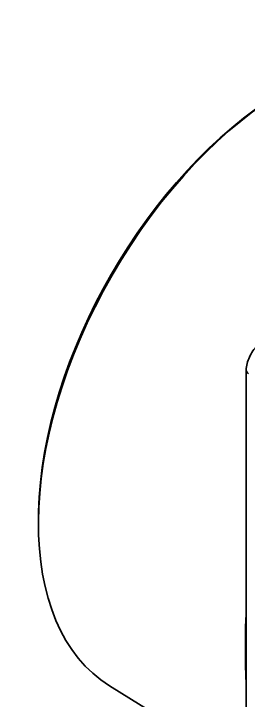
# Model space of a CAD drawing. Header units: millimetres. Extents: x 0 to 210, y 0 to 149.
# Drawn here: x 134.68 to 139.25, y 120.43 to 133.82 of the extents above; entities that cross this region are included whole.
import ezdxf

# ---------------------------------------------------------------- set-up
doc = ezdxf.new("R2010")
doc.units = ezdxf.units.MM
doc.header["$LTSCALE"] = 0.5
doc.layers.add('Sichtbar (ISO)', color=7, linetype='Continuous', lineweight=35)
doc.layers.add('Sichtbar schmal (ISO)', color=7, linetype='Continuous', lineweight=25)

msp = doc.modelspace()

# ---------------------------------------------------------------- linework, layer by layer
at = {"layer": 'Sichtbar (ISO)'}
for p, q in [((139.215, 126.868), (139.215, 115.851)), ((135.168, 124.112), (135.166, 124.031)), ((136.55, 120.714), (139.215, 119.063))]:
    msp.add_line(p, q, dxfattribs=at)
for centre, major_axis, start_param, end_param in [((140.091, 126.714), (-3.477, -6.038), 3.160146, 6.264632), ((140.02, 126.755), (-3.426, -5.949), 3.955925, 5.468853)]:
    msp.add_ellipse(centre, major_axis=major_axis, ratio=0.578093, start_param=start_param, end_param=end_param, dxfattribs=at)
msp.add_open_spline([(139.538, 127.427), (139.501, 127.405), (139.466, 127.378), (139.401, 127.317), (139.372, 127.283), (139.319, 127.208), (139.296, 127.168), (139.257, 127.085), (139.242, 127.042), (139.221, 126.956), (139.215, 126.911), (139.215, 126.868)], degree=3, knots=[0, 0, 0, 0, 0.0218814, 0.0218814, 0.0437628, 0.0437628, 0.0656442, 0.0656442, 0.0875257, 0.0875257, 0.1094071, 0.1094071, 0.1094071, 0.1094071], dxfattribs=at)
at = {"layer": 'Sichtbar schmal (ISO)'}
msp.add_ellipse((139.365, 126.868), major_axis=(-0.15, 0), ratio=0.575862, start_param=0, end_param=0.759218, dxfattribs=at)
msp.add_open_spline([(139.215, 122.274), (139.203, 122.107), (139.197, 121.94), (139.19, 121.519), (139.19, 121.271), (139.199, 120.914), (139.205, 120.794), (139.215, 120.675)], degree=3, knots=[-0.4875724, -0.4875724, -0.4875724, -0.4875724, -0.3721873, -0.3721873, -0.1875362, -0.1875362, -0.0894391, -0.0894391, -0.0894391, -0.0894391], dxfattribs=at)

doc.saveas('drawing.dxf')
